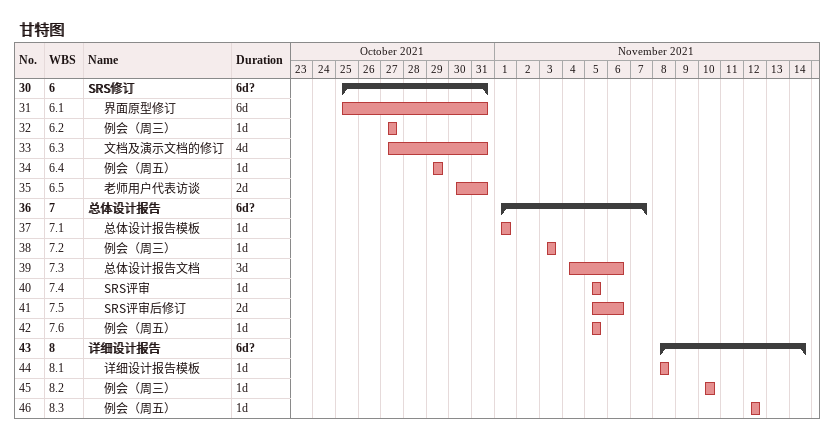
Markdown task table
甘特图

| ID | WBS | Task | Duration | Start | Finish |
|---|---|---|---|---|---|
| 30 | 6 | **SRS修订** | 6d? | 2021-10-25 | 2021-10-31 |
| 31 | 6.1 | 界面原型修订 | 6d | 2021-10-25 | 2021-10-31 |
| 32 | 6.2 | 例会（周三） | 1d | 2021-10-27 | 2021-10-27 |
| 33 | 6.3 | 文档及演示文档的修订 | 4d | 2021-10-27 | 2021-10-31 |
| 34 | 6.4 | 例会（周五） | 1d | 2021-10-29 | 2021-10-29 |
| 35 | 6.5 | 老师用户代表访谈 | 2d | 2021-10-30 | 2021-10-31 |
| 36 | 7 | **总体设计报告** | 6d? | 2021-11-01 | 2021-11-07 |
| 37 | 7.1 | 总体设计报告模板 | 1d | 2021-11-01 | 2021-11-01 |
| 38 | 7.2 | 例会（周三） | 1d | 2021-11-03 | 2021-11-03 |
| 39 | 7.3 | 总体设计报告文档 | 3d | 2021-11-04 | 2021-11-06 |
| 40 | 7.4 | SRS评审 | 1d | 2021-11-05 | 2021-11-05 |
| 41 | 7.5 | SRS评审后修订 | 2d | 2021-11-05 | 2021-11-06 |
| 42 | 7.6 | 例会（周五） | 1d | 2021-11-05 | 2021-11-05 |
| 43 | 8 | **详细设计报告** | 6d? | 2021-11-08 | 2021-11-14 |
| 44 | 8.1 | 详细设计报告模板 | 1d | 2021-11-08 | 2021-11-08 |
| 45 | 8.2 | 例会（周三） | 1d | 2021-11-10 | 2021-11-10 |
| 46 | 8.3 | 例会（周五） | 1d | 2021-11-12 | 2021-11-12 |
